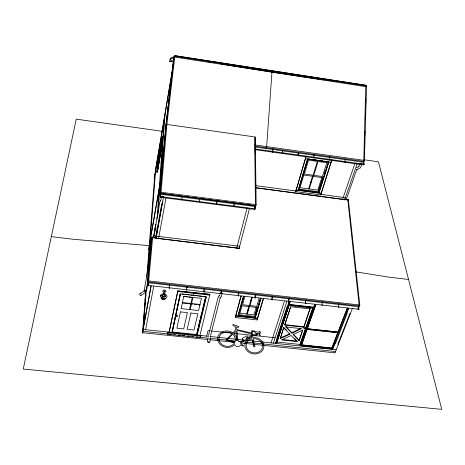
<?xml version="1.0" encoding="UTF-8"?>
<svg xmlns="http://www.w3.org/2000/svg" width="465" height="465" viewBox="0 0 465 465"><rect width="100%" height="100%" fill="white"/><g stroke="black" fill="none" stroke-linecap="round" stroke-linejoin="round"><path stroke-width="0.7" d="M205.989 297.007L196.73 335.434M233.889 206.344L233.924 205.559M148.87 284.086L147.428 283.923L151.985 236.912L156.194 237.429L156.135 238.254L239.306 248.397L239.306 246.839M148.085 285.818L148.103 285.341M204.199 291.747L204.054 292.16M204.397 288.399L204.216 289.16M181.681 199.845L182.17 196.166M167.743 334.23L168.074 332.062L167.743 334.23L200.555 337.677L200.56 336.893M200.555 337.677L200.897 335.521L200.81 335.864M197.154 335.125L199.874 335.41M199.479 201.636L199.404 201.955M199.688 198.474L199.433 199.706M196.811 335.12L196.829 333.87M216.603 204.071L216.638 203.315M169.214 288.068L169.225 287.736M186.86 289.782L186.645 290.183M187.099 286.428L186.93 287.196M363.775 160.332L365.769 86.118L366.199 85.31L365.914 86.659L174.701 57.061L174.91 55.649L366.199 85.31M364.339 151.392L364.461 147.068M364.793 135.548L364.92 131.229M365.252 119.703L365.397 114.663M365.711 103.864L365.856 98.824M363.398 163.302L364.415 160.419L366.554 86.217M203.908 291.7L204.216 289.125M203.926 291.299L203.914 291.997M180.426 294.136L172.195 332.498M181.914 199.363L181.687 199.805M177.839 290.997L209.895 294.357L177.839 290.997L169.091 332.434L171.841 332.719L180.124 293.816L206.402 296.804L197.148 335.387M160.431 196.8L160.39 197.253L254.803 209.459M169.091 332.434L177.851 290.735M169.411 287.806L169.248 288.323L169.219 288.027M169.696 284.446L169.539 285.214M186.616 289.742L186.645 289.335M173.108 66.408L173.183 65.141M169.806 61.421L170.295 58.305L174.102 56.41L166.22 124.324L159.733 195.474L165.65 127.654L173.526 59.834L169.806 61.421L173.387 61.973M169.219 287.771L169.475 285.557M160.995 185.384L161.14 183.262M161.384 179.734L161.576 176.903M161.721 174.788L162.093 171.12M161.901 174.625L162.047 172.509M163.773 147.306L162.645 161.338L163.471 148.812L163.727 147.329L164.215 147.364M160.617 195.12L160.704 194.248L254.936 206.512L255.087 208.837A1.825 0.296 -82.6 0 1 254.646 209.035A1.825 0.296 -82.6 0 1 254.93 206.483L255.151 205.658L160.855 193.423L160.431 197.143M155.74 237.627L155.897 235.459M157.071 218.858L164.099 119.784M156.507 236.185L239.661 246.235M156.554 234.842L156.856 230.524M156.961 229.088L157.06 227.647M158.019 213.964L160.134 183.727M164.988 114.5L160.239 182.303L151.166 234.273M266.66 146.615L266.044 148.957L266.654 146.632L271.973 72.116L226.943 64.891M160.512 153.979L160.657 151.921M154.915 231.861L155.072 229.722M155.124 229.013L155.24 227.443M160.814 150.573L161.634 139.308M155.333 229.355L155.636 225.188M161.186 148.411L161.994 137.163M155.426 228.85L155.729 224.682L156.066 224.729M161.181 149.428L162.076 136.681L162.372 136.722L161.57 147.969L157.426 172.259C156.269 172.794 156.49 170.382 157.368 170.835L161.268 147.928L161.57 147.969M159.623 159.059L159.728 157.641M159.832 156.223L160.193 151.259L161.588 143.046M145.812 290.23L142.604 332.684L208.175 339.555M146.847 276.559L154.822 174.189M150.311 256.209L150.422 254.803M150.689 251.298L150.794 249.897M156.728 172.166C158.385 169.254 155.589 161.314 158.228 159.419L158.431 160.687M156.961 170.777L157.833 159.367M148.521 282.034L148.05 285.923L148.137 284.969M147.428 283.923L151.985 236.912M157.368 170.835L160.907 149.323L161.21 149.364L157.757 169.603L157.466 169.568M157.426 172.259L157.641 169.405M146.492 287.294L143.203 329.441L208.814 336.352M147.731 271.455L155.775 168.516M146.882 289.637L147.324 283.888M148.713 265.922L151.055 235.738L159.169 189.261M166.22 124.324L255.297 137.018L255.227 154.63M145.545 297.059L142.86 331.295L168.115 333.951M199.212 201.502L199.247 201.066M160.379 196.829L160.501 196.044M186.634 289.358L186.791 287.975M255.279 207.512L255.302 207.861L256.157 204.647L161.059 192.26L166.825 125.381M151.822 237.818L147.794 281.883L359.416 305.999M148.713 280.936L152.63 237.708M238.231 294.293L238.237 296.071M233.912 205.571L234.104 204.187M221.125 292.828L221.23 291.886M332.632 349.407L334.771 343.368M334.974 352.883L352.29 308.772M216.632 203.333L216.818 201.944M160.408 196.48L160.553 195.591M203.955 290.869L204.007 290.404M331.847 159.995L320.711 194.957L295.705 191.621L306.04 156.356M148.085 284.987L148.254 283.592M199.241 201.078L199.433 199.688M275.669 343.402L277.512 337.27M306.121 156.385L295.717 191.621M263.393 298.786L257.203 319.949L235.273 317.549L241.01 296.036M241.033 296.252L235.278 317.554M166.906 124.422L174.91 55.649M210.052 338.723C211.395 343.897 205.594 343.187 208.018 338.508M148.132 284.545L148.19 284.069M160.506 195.585L160.57 195.108M216.684 202.868L216.748 202.403M238.237 294.293L238.667 292.305M148.3 283.609L148.318 283.15M161.669 297.943L161.64 298.187A1.68 1.174 1.7 0 0 162.837 299.39M210.203 337.578L210.372 336.497M186.791 287.986L186.86 287.533M160.687 194.678L160.751 194.283M148.364 283.179L148.382 282.772L358.457 306.679L358.934 309.254L339.119 307.005A1.75 0.465 -84.5 0 1 338.462 306.888A1.75 0.465 -84.5 0 1 338.706 304.435M154.142 178.211L173.189 65.129M155.682 169.719L172.759 68.378M158.228 159.419L162.076 136.681M158.135 160.652L161.547 140.523M158.53 159.419L158.768 158.001M159.007 156.583L159.251 155.165M159.489 153.746L159.728 152.328M159.972 150.91L160.692 146.655M160.931 145.237L161.175 143.819M161.413 142.4L161.651 140.982M161.896 139.564L162.372 136.722M158.391 160.687L161.75 140.971M161.791 140.976L158.42 160.628L157.757 169.603L161.169 149.358M148.544 250.089L150.096 241.213M221.235 291.898L221.305 291.45M153.496 237.272L155.729 224.682M144.162 290.509L149.968 257.784M150.218 256.36L150.474 254.942M153.624 237.156L159.553 203.722C159.35 202.85 160.948 199.566 160.727 200.653L161.524 196.742M153.944 236.656L154.194 235.255M146.161 290.735L147.434 283.621M155.601 238.121L161.721 203.995M156.048 237.679L162.506 201.723M145.004 300.07L145.876 295.217M156.054 238.626L163.291 198.416M158.513 238.923L165.964 198.038M143.348 327.604L150.974 285.981M142.47 333.428L151.137 286.213M169.475 285.58L169.545 285.179M145.632 329.697L153.665 286.498M160.483 196.922L160.547 196.596L255.087 208.837M161.768 297.437L161.663 298.059A1.68 1.174 1.7 0 0 162.843 299.274M186.86 287.556L186.93 287.161M163.36 298.501L163.006 299.716M163.604 298.106L163.169 299.733M165.017 298.257L164.988 298.466A1.68 1.174 1.7 0 1 163.808 299.408M216.824 201.961L217.097 200.741M180.298 294.281L172.219 331.969L196.823 334.568L205.821 297.164M234.104 204.205L234.395 202.99M183.78 296.368L181.106 308.609L198.584 310.527L201.461 298.35L192.987 297.402L190.208 309.609M221.311 291.474L221.392 291.084M189.511 309.533L192.278 297.321M193.289 295.554L193.8 293.31M208.518 335.3L218.027 297.693L218.62 296.193L219.858 295.566M254.89 206.506L254.692 209.384L255.041 208.797M210.558 335.521L220.282 297.513L220.119 297.978C219.538 297.216 221.381 298.216 221.805 295.112M272.781 149.48L272.618 152.084L272.978 151.468A1.697 0.291 -82 0 1 272.513 151.805A1.697 0.291 -82 0 1 272.781 149.457L272.996 148.672M197.009 332.556L198.026 328.325M198.363 326.912L199.38 322.681M199.723 321.269L200.398 318.444M200.741 317.037L201.246 314.915M202.095 311.393L202.601 309.272M202.943 307.865L203.618 305.04M203.961 303.628L204.978 299.396M197.003 333.079L197.683 330.255M198.02 328.842L199.037 324.611M199.375 323.198L200.055 320.379M200.392 318.967L201.409 314.729M201.752 313.323L202.258 311.201M202.601 309.795L203.275 306.97M203.618 305.557L204.635 301.326M204.972 299.913L205.652 297.094M200.7 318.659L201.206 316.566M199.874 335.672L209.895 294.357M206.669 336.131L208.053 330.615L210.209 330.842M221.392 291.113L221.584 290.358M148.079 285.865L148.184 285.4L339.113 306.976M236.621 248.444L247.13 207.849M216.847 204.216L216.928 203.897M239.01 248.734L249.42 208.866M239.306 248.397L239.835 246.374M282.9 150.067L282.673 150.869A1.651 0.302 -81.9 0 0 282.424 153.159A1.691 0.314 -81.9 0 0 282.9 152.857L282.9 152.857A1.651 0.302 -81.9 0 1 282.424 153.159A1.691 0.314 -81.9 0 1 282.673 150.846M243.474 296.269L238.051 315.805L255.192 317.682L260.941 298.251L255.204 317.909L257.598 318.17M235.65 315.764L238.063 316.031L243.486 296.531M243.765 296.368L241.166 305.708L257.779 307.563L260.528 298.268M243.765 296.525L238.464 315.601L238.417 314.357M241.963 305.999L239.928 313.271L253.983 314.822L256.308 306.917M244.828 296.635L242.567 304.726L256.761 306.313L259.133 298.257M234.186 206.46L234.273 206.14M219.672 294.868L219.184 295.996L219.509 295.682M246.624 314.009L248.885 306.11M249.327 305.482L251.646 297.391M247.304 314.084L249.577 306.185M250.019 305.557L252.344 297.472M255.425 294.99A1.773 0.308 -83.7 0 0 255.145 297.478A1.773 0.308 -83.7 0 0 255.576 297.536L255.576 297.571A1.819 0.314 -83.7 0 1 255.14 297.513A1.819 0.314 -83.7 0 1 255.425 294.955L255.645 294.24M298.67 152.288L298.437 153.09A1.645 0.331 -81.9 0 0 298.17 155.072M255.029 314.997L257.279 307.365M257.534 307.446L254.867 316.467L238.429 314.66M238.458 315.572L254.919 317.409L260.528 298.425M220.637 293.961A1.087 0.773 14.3 0 1 220.462 292.665A1.087 0.773 14.3 0 1 222.16 293.188A1.087 0.773 14.3 0 1 221.171 294.13L221.433 293.7M257.366 318.635L263.359 298.571M298.286 189.976L307.435 159.559M296.112 189.859L298.309 190.15L307.644 158.867L318.944 160.471M323.245 177.119L323.344 177.723L303.087 174.95L307.871 159.077L328.4 161.948L318.688 192.452L298.67 189.743L307.882 159.175L328.418 162.047M303.866 174.869L299.995 187.697L317.81 190.092L321.873 177.334M314.102 155.269L314.346 154.473L314.102 155.293A1.645 0.36 -81.8 0 0 313.84 157.269M272.287 296.908A1.767 0.337 -83.8 0 0 272.013 299.39A1.767 0.337 -83.8 0 0 272.49 299.454L272.49 299.454A1.814 0.349 -83.8 0 1 272.008 299.425A1.814 0.349 -83.8 0 1 272.287 296.873L272.513 296.159M308.603 188.854L312.579 176.037M313.108 175.229L317.397 161.407L308.574 160.175L304.389 174.038L322.431 176.508L326.831 162.727L318.717 161.593M309.225 188.941L313.207 176.125M313.741 175.317L318.037 161.494M318.682 190.313L322.745 177.758M323.059 177.694L318.572 191.714L298.582 189.034M324.343 173.689L325.436 170.26M321.129 193.208L318.949 192.917L328.819 161.832L318.92 192.737L298.309 190.15M271.037 342.914L284.388 301.314M238.469 295.92L238.557 295.641M331.76 159.966L320.711 194.957M273.356 343.158L286.853 301.43M289.288 298.071L289.044 298.815A1.761 0.372 -84 0 0 288.782 301.291A1.761 0.372 -84 0 0 289.3 301.361L289.306 301.396A1.808 0.378 -84 0 1 288.771 301.32A1.808 0.378 -84 0 1 289.044 298.78M276.634 343.118L288.928 305.162L276.634 343.118L275.64 343.013L289.224 301.32M277.431 337.997L277.047 337.607L287.172 306.481L287.806 306.173L289.288 301.634M284.005 319.937L276.797 341.996L300.146 344.46L312.922 308.185M284.906 317.182L288.73 305.464M314.921 304.25L313.788 307.464L289.189 304.691L290.015 301.843M289.189 304.691L290.253 301.448M289.021 305.424L276.611 342.856M280.244 338.136L289.823 333.643L289.875 334.161L280.29 338.66L283.772 327.401L286.8 330.522M284.906 323.96L290.52 306.9M280.29 338.66L283.772 327.401M342.38 199.921L355.016 163.221M344.582 200.06L357.132 163.837M346.384 199.235L356.306 170.754L357.126 169.463L356.76 169.766L360.433 167.824L362.02 164.209M360.218 163.372L358.591 166.894L358.957 166.592L356.475 167.702M299.1 340.659L302.831 329.981L293.159 334.509L299.1 340.659L302.541 330.133M303.79 327.232L310.132 308.394L303.79 327.232L284.731 325.157L290.799 306.731L310.196 308.911M348.023 200.299L348.32 199.45L344.635 198.962L344.768 199.688L255.32 187.767M300.088 343.943L312.614 308.353M301.733 345.507L300.134 345.338L313.247 308.15M300.541 344.675L313.503 307.929L300.326 345.611L332.574 349.017L348.227 308.708M313.788 307.464L314.66 304.633M337.811 332.527L331.859 348.25L301.547 345.053L315.659 304.813M301.547 345.053L307.04 329.185M347.46 307.97L338.113 332.103L307.313 328.755L315.694 305.075M338.712 304.465L338.985 303.738M331.859 348.25L347.157 308.382M332.8 348.082L334.364 344.053M346.617 312.48L347.925 309.12M334.695 344.094L335.317 343.809L347.216 313.23L346.849 312.817L348.581 308.353M358.457 306.679L358.742 305.953M348.32 199.45L359.805 305.028L358.654 307.917L358.579 307.528M163.802 294.153L164.447 294.223L163.837 294.275M143.766 291.369L139.901 293.688M145.231 292.735L140.912 295.391M170.126 59.357L173.904 57.561L166.028 125.44L160.117 193.301L255.866 205.751M291.846 332.69L285.806 326.442L285.853 326.959L301.582 328.668L291.898 333.207L291.846 332.69L300.878 328.453M350.54 313.23L349.895 313.526L337.921 344.088L338.276 344.472M207.605 341.973L208.012 341.961M252.71 334.8L254.239 334.771L255.733 333.94L255.855 333.312L254.855 331.987L252.344 331.336L252.745 337.009L253.018 337.637L254.059 337.532A9.585 8.201 8.7 0 1 263.161 349.349A9.585 8.201 8.7 0 1 247.27 350.982A9.585 8.201 8.7 0 1 251.588 337.782L251.902 336.34L240.742 342.653L240.986 343.856L243.538 345.617L243.3 346.123L240.62 344.885A3.133 2.68 10.1 0 1 237.632 346.565A3.133 2.68 10.1 0 1 234.697 344.548L234.186 345.146A9.585 8.213 11 0 1 221.352 345.449A9.585 8.213 11 0 1 219.143 334.352A9.585 8.213 11 0 1 231.587 332.103L232.791 332.894L235.825 329.609L235.476 326.755L232.738 325.198L232.936 324.448L238.876 326.668L238.214 327.412L236.534 327.011L236.801 329.499L251.67 333.068L251.507 330.853L251.827 330.627L255.448 331.283L257.651 332.184L258.778 332.057L259.482 331.435L260.824 332.126L260.011 332.824L259.825 334.847L260.22 335.579L259.58 334.934L259.755 332.934L258.308 333.422L258.238 334.033L256.105 335.666L253.89 335.782L252.739 335.375M149.184 245.619L74.104 239.353L51.33 236.621M301.518 344.792L331.824 347.994M303.883 345.733L306.156 345.972M308.179 346.187L310.434 346.425M312.48 346.64L315.346 346.942M316.775 347.093L318.99 347.326M321.129 347.553L323.983 347.855M326.093 348.076L328.261 348.302M330.388 348.529L332.574 349.017M210.174 336.497L243.3 339.991M244.573 340.124L336.195 349.779M168.034 332.847L200.892 336.305M169.556 334.103L170.998 334.254M173.887 334.556L175.328 334.707M178.217 335.009L180.379 335.236M182.542 335.468L184.71 335.695M187.593 335.997L189.04 336.149M191.923 336.451L193.364 336.602M196.253 336.904L197.695 337.055M199.863 337.288L208.518 338.195M209.959 338.346L235.214 341.002M238.824 341.38L335.503 351.534M209.616 339.706L233.395 342.199M240.597 342.955L334.992 352.848M211.651 330.999L232.506 333.219M233.942 333.37L251.92 335.282M254.076 335.515L275.106 337.753M282.22 339.502L297.03 341.072L297.083 341.595L281.558 339.944L291.137 335.457L297.083 341.595M284.685 324.64L303.732 326.715M309.184 329.418L312.05 329.731M313.48 329.888L315.625 330.121M317.769 330.353L319.92 330.586M322.065 330.818L324.21 331.051M326.36 331.283L329.22 331.597M330.656 331.754L333.515 332.062M334.945 332.219L337.096 332.452M307.069 329.447L337.852 332.789M182.437 302.529L200.014 304.476M247.717 310.19L248.403 310.265M182.327 303.017L190.778 303.953M191.475 304.029L192.882 304.186M194.283 304.343L197.09 304.651M198.497 304.808L199.898 304.964M235.662 316.124L257.616 318.531M250.705 300.669L251.402 300.745M289.631 305.243L291.741 305.476M293.845 305.714L295.949 305.953M298.053 306.191L300.163 306.429M302.267 306.662L304.377 306.9M306.481 307.138L308.586 307.377M310.69 307.615L312.8 307.853M288.957 305.418L313.532 308.19M182.204 294.078L184.977 294.392M186.36 294.548L189.133 294.856M190.522 295.013L193.295 295.327M194.672 295.484L197.433 295.792M198.811 295.949L201.572 296.257M202.949 296.414L205.019 296.647M184.489 296.449L187.319 296.769M188.738 296.926L191.574 297.24M183.466 296.472L192.684 297.501M161.965 295.694L162.512 295.752M147.98 280.848L359.805 305.028M177.735 291.497L209.773 295.112M289.166 304.435L313.753 307.208M408.543 279.477L388.374 277.053L355.713 271.851M208.506 342.002L209.645 342.188M151.927 237.621L239.301 248.275M160.32 192.167L161.059 192.26M296.147 190.139L321.175 193.487M255.704 185.628L295.903 191.005M320.304 194.265L345.443 197.747M255.18 187.628L348.442 200.06M310.765 181.879L311.393 181.966M305.418 158.751L331.092 162.343M315.148 168.65L315.787 168.737M162.767 131.363L76.243 119.145L23.25 369.053L441.75 409.351L378.458 161.808L364.083 159.78M254.855 144.952L364.415 160.419M255.175 146.138L364.043 161.471M254.971 146.952L363.77 162.256M255.116 148.957L364.24 164.273L363.735 162.279A1.627 0.453 -81.7 0 0 363.467 164.238M254.779 149.625L363.723 164.901M320.35 160.646L322.472 160.966M323.878 161.14L328.825 161.855M271.973 72.116L318.595 79.067M320.03 79.277L321.466 79.492M322.896 79.707L324.332 79.922M326.482 80.242L327.918 80.457M332.219 81.096L333.655 81.311M174.863 55.742L366.019 85.374M174.834 56.271L366.164 85.915M170.295 58.305L170.905 58.398M169.824 61.188L171.254 61.403M209.076 62.019L210.506 62.252M221.224 63.972L222.654 64.199M224.084 64.432L225.513 64.658M163.953 293.845L163.657 293.799A3.272 2.366 9.9 0 0 160.495 295.659A3.272 2.366 9.9 0 0 162.953 298.431L163.802 298.565A3.272 2.366 9.9 0 0 166.889 297.007A3.272 2.366 9.9 0 0 165.29 294.223M163.883 296.362L163.587 296.315A1.151 0.831 9.9 0 1 163.029 294.88M294.554 338.52L297.03 341.072M283.824 327.918L289.875 334.161M293.107 333.992L299.042 340.142M285.853 326.959L291.898 333.207M345.437 158.873L345.175 159.664A1.633 0.419 -81.8 0 0 344.908 161.634M345.582 161.628L345.582 161.657A1.633 0.419 -81.8 0 1 344.949 161.93M329.941 156.693L329.685 157.484A1.639 0.389 -81.8 0 0 329.452 159.757A1.639 0.389 -81.8 0 0 330.045 159.448L330.051 159.478M314.421 157.28L314.421 157.257A1.645 0.36 -81.8 0 1 313.922 157.78M318.461 191.005L318.688 192.452M338.113 332.103L307.313 328.755M322.518 301.861L322.257 302.593A1.75 0.436 -84.3 0 0 322.007 305.057A1.75 0.436 -84.3 0 0 322.617 305.139L322.617 305.168M303 174.346L303.087 174.95M305.953 299.972L305.703 300.71A1.755 0.401 -84.1 0 0 305.441 303.18A1.802 0.413 -84.1 0 0 306.011 303.285L306.011 303.285A1.755 0.401 -84.1 0 1 305.441 303.18A1.802 0.413 -84.1 0 1 305.697 300.675M347.826 199.979L359.125 304.953M300.006 344.129L300.134 345.338M257.157 319.327L257.192 319.949M255.204 317.909L238.063 316.031M254.814 315.561L254.919 317.409M255.297 137.018L256.157 204.647M255.512 177.671L255.686 191.347M254.64 137.878L255.442 204.554M186.622 289.712L186.616 290.038M164.837 295.17A1.151 0.831 9.9 0 1 164.453 296.286M164.825 294.95A1.325 0.959 9.9 0 1 164.75 296.31A1.325 0.959 9.9 0 1 162.89 296.1A1.325 0.959 9.9 0 1 162.965 294.74M164.994 298.35A1.68 1.174 1.7 0 1 164.372 299.1M164.104 299.21A1.68 1.174 1.7 0 1 163.814 299.291M165.581 296.286A1.848 1.331 9.9 0 1 165.348 296.682M165.162 296.844A1.848 1.331 9.9 0 1 162.105 296.222M162.012 296.002A1.848 1.331 9.9 0 1 161.994 295.444M162.982 298.158A1.843 1.331 9.8 0 1 162.326 297.815M162.035 297.53A1.843 1.331 9.8 0 1 161.89 297.321M164.447 298.292A1.843 1.331 9.8 0 1 162.198 297.838M162.012 297.641A1.843 1.331 9.8 0 1 161.814 297.321M165.185 298.274A1.843 1.331 9.8 0 1 163.058 299.35A1.843 1.331 9.8 0 1 161.599 297.548M165.162 298.274A1.843 1.331 9.8 0 1 163.11 299.472A1.843 1.331 9.8 0 1 161.576 297.658M161.959 296.002A1.843 1.331 9.9 0 1 161.942 295.775M358.934 309.254A1.784 0.517 -84.7 0 1 358.207 309.161A1.738 0.5 -84.7 0 1 358.41 306.679A1.784 0.517 -84.7 0 0 358.207 309.161A1.738 0.5 -84.7 0 0 358.881 309.213M156.153 167.29A0.843 0.831 19 0 1 156.6 166.208M161.651 197.114A1.116 0.703 9.8 0 1 162.483 196.16A1.116 0.703 9.8 0 1 163.709 197.148A1.116 0.703 9.8 0 1 162.035 197.422M145.708 290.079A1.006 0.692 8.3 0 1 146.004 291.067A1.006 0.692 8.3 0 1 144.615 291.166A1.006 0.692 8.3 0 1 144.324 290.177M145.714 290.038A1.006 0.721 11.7 0 1 145.998 291.073A1.006 0.721 11.7 0 1 144.621 291.142A1.006 0.721 11.7 0 1 144.336 290.108M141.023 295.106A1 0.482 63.3 0 1 140.453 295.351A1 0.482 63.3 0 1 139.802 294.252A1 0.482 63.3 0 1 140.151 293.63M364.194 164.244A1.627 0.453 -81.7 0 1 363.589 164.744M298.228 155.618A1.691 0.343 -81.9 0 0 298.71 155.078L298.71 155.078A1.645 0.331 -81.9 0 1 298.239 155.583M298.158 155.101A1.691 0.343 -81.9 0 1 298.431 153.066M360.358 163.976A1.006 0.558 18.7 0 1 360.66 163.18A1.006 0.558 18.7 0 1 362.037 163.82A1.006 0.558 18.7 0 1 361.259 164.401M251.728 333.829L251.716 335.445L246.188 338.537L246.345 337.869L247.851 337.235L247.543 336.085L246.694 335.922L242.12 338.41L243.056 340.008L243.602 339.985L240.236 341.868L237.987 340.618L236.894 330.406L251.728 333.829M164.453 293.281L164.064 293.305L164.453 293.31M164.569 291.259L164.174 291.288L164.564 291.288M164.843 291.212C163.883 292.404 163.738 290.073 164.843 291.212M235.441 339.334L234.889 342.007L227.612 339.723L227.443 339.264L232.773 334.213L234.162 335.724L235.441 339.334M236.708 339.345L236.546 340.845L237.197 340.688L236.028 331.283L233.628 333.446L235.232 335.184L236.284 337.201L236.708 339.345M180.42 311.875L176.863 328.174L183.733 328.906L187.401 312.637L180.42 311.875M190.888 313.015L187.163 329.267L194.01 329.999L197.846 313.776L190.888 313.015M253.762 345.803L253.582 346.46L254.152 346.937L254.913 346.78L255.093 346.123L254.46 345.652L253.262 338.712C256.36 338.38 259.563 339.81 261.423 342.31A8.318 7.12 8.7 0 1 258.11 352.301A8.318 7.12 8.7 0 1 246.677 348.128A8.318 7.12 8.7 0 1 251.954 338.846L253.809 345.791M256.639 333.608L255.988 334.817L257.494 333.37L256.639 333.608M234.523 342.856L234.505 342.903A8.312 7.126 11 0 1 222.433 344.838A8.312 7.126 11 0 1 221.055 334.085C224.078 331.504 228.827 331.417 232.023 333.719L227.123 339.026L226.577 338.892L226.025 339.392L226.269 340.078L234.523 342.856M162.715 295.449L160.506 295.81L162.715 295.449M304.18 328.575A0.686 0.465 -5.8 0 0 305.191 328.098A0.686 0.465 -5.8 0 0 304.151 327.773A0.686 0.465 -5.8 0 0 304.18 328.575M176.648 316.31A0.703 0.482 0.8 0 0 177.781 316.014A0.703 0.482 0.8 0 0 176.822 315.485A0.703 0.482 0.8 0 0 176.648 316.31M163.494 294.56A0.86 0.622 9.9 0 0 164.941 294.444A0.86 0.622 9.9 0 0 163.936 293.566A0.86 0.622 9.9 0 0 163.494 294.56M163.36 292.119A1.645 1.157 1.8 0 0 166.005 291.41A1.645 1.157 1.8 0 0 163.756 290.148A1.645 1.157 1.8 0 0 163.36 292.119"/></g></svg>
